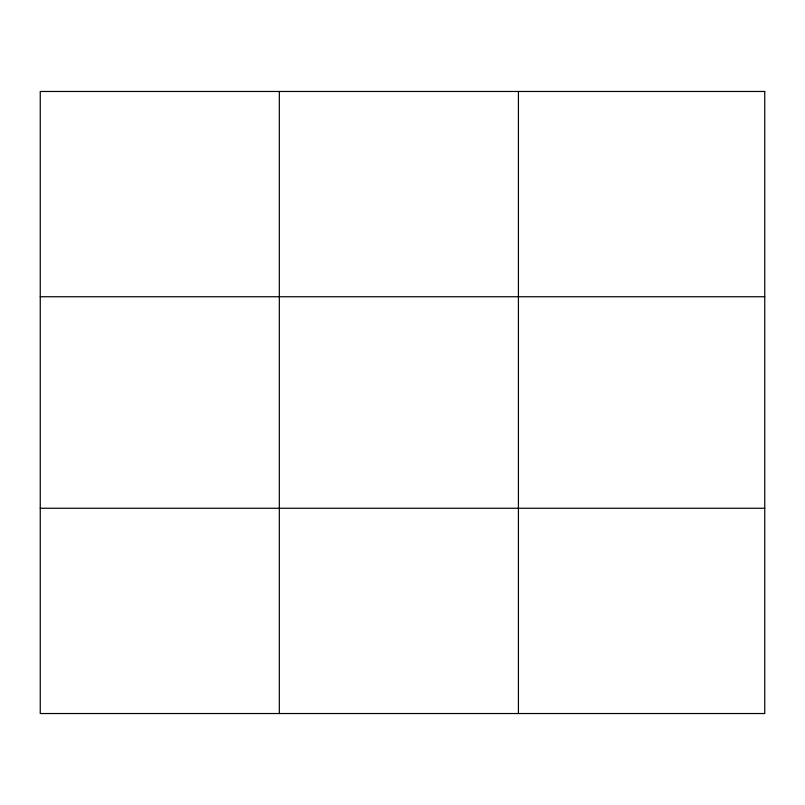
<?xml version="1.0" encoding="UTF-8"?>
<svg xmlns="http://www.w3.org/2000/svg" width="805" height="805" viewBox="0 0 805 805"><rect width="100%" height="100%" fill="white"/><g stroke="black" fill="none" stroke-linecap="round" stroke-linejoin="round"><path stroke-width="1.21" d="M279.335 713.532L279.335 91.468M518.42 713.532L518.42 91.468M40.25 296.743L764.75 296.743M40.25 508.257L764.75 508.257M764.75 91.468L764.75 713.532L40.25 713.532L40.25 91.468L764.75 91.468"/></g></svg>
